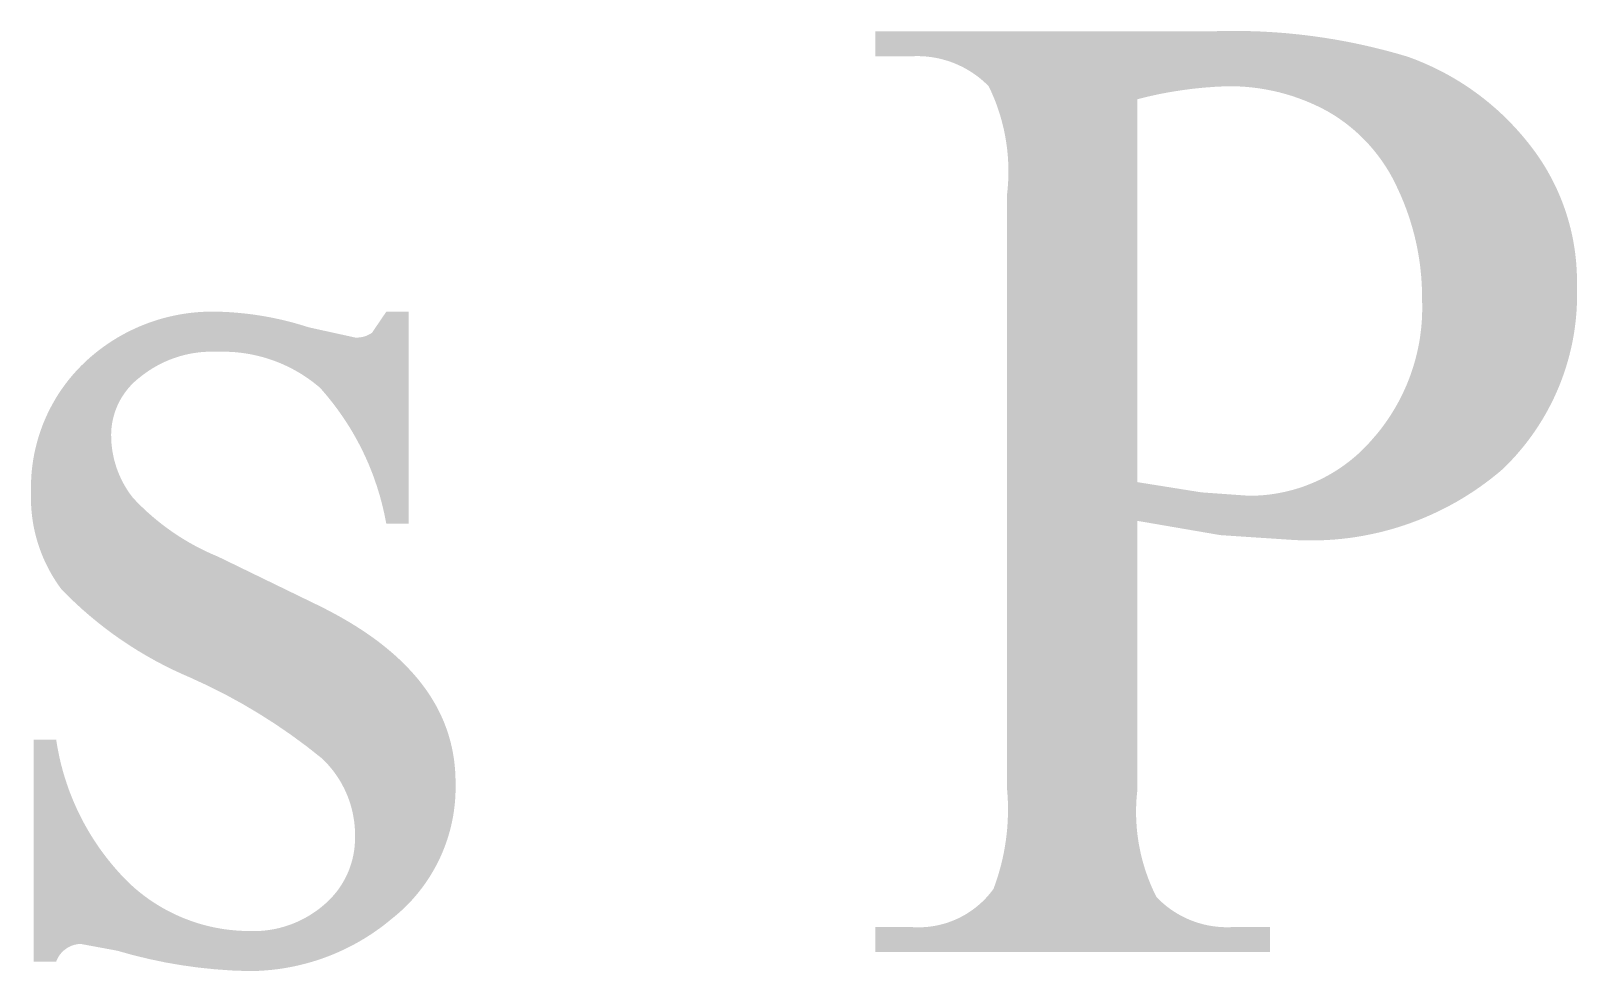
# Model space of a CAD drawing. Header units: millimetres. Extents: x 1235 to 1439, y 1033 to 1126.
# Drawn here: x 1412.43 to 1418.07, y 1052.98 to 1056.41 of the extents above; entities that cross this region are included whole.
import ezdxf

# ---------------------------------------------------------------- set-up
doc = ezdxf.new("R2010")
doc.units = ezdxf.units.MM
doc.layers.add('默认', color=18, linetype='Continuous', true_color=0x000000)

msp = doc.modelspace()

# ---------------------------------------------------------------- hatches: boundary and pattern name
at = {"layer": '默认'}
h = msp.add_hatch(color=256, dxfattribs=at)
h.paths.add_polyline_path([(1416.74, 1056.4134), (1416.7849, 1056.4145), (1416.8298, 1056.4147), (1416.8748, 1056.4139), (1416.9198, 1056.4123), (1416.9648, 1056.4097), (1417.0097, 1056.4062), (1417.0546, 1056.4017), (1417.0994, 1056.3963), (1417.1441, 1056.39), (1417.1887, 1056.3828), (1417.233, 1056.3746), (1417.2772, 1056.3656), (1417.3211, 1056.3556), (1417.3648, 1056.3448), (1417.4081, 1056.3331), (1417.4512, 1056.3205), (1417.4828, 1056.3086), (1417.5141, 1056.2956), (1417.5451, 1056.2815), (1417.5756, 1056.2662), (1417.5907, 1056.2582), (1417.6057, 1056.2499), (1417.6205, 1056.2413), (1417.6352, 1056.2325), (1417.6498, 1056.2234), (1417.6642, 1056.214), (1417.6784, 1056.2044), (1417.6925, 1056.1945), (1417.7064, 1056.1844), (1417.7201, 1056.1741), (1417.7336, 1056.1635), (1417.7469, 1056.1527), (1417.76, 1056.1416), (1417.773, 1056.1304), (1417.7857, 1056.1189), (1417.7982, 1056.1072), (1417.8225, 1056.0832), (1417.8459, 1056.0585), (1417.8683, 1056.0331), (1417.8898, 1056.007), (1417.9005, 1055.9934), (1417.9109, 1055.9796), (1417.9211, 1055.9654), (1417.931, 1055.9511), (1417.9407, 1055.9364), (1417.95, 1055.9215), (1417.959, 1055.9064), (1417.9677, 1055.8911), (1417.9761, 1055.8755), (1417.9842, 1055.8597), (1417.9919, 1055.8438), (1417.9993, 1055.8276), (1418.0063, 1055.8113), (1418.0129, 1055.7948), (1418.0192, 1055.7781), (1418.0252, 1055.7614), (1418.0307, 1055.7444), (1418.0359, 1055.7274), (1418.0407, 1055.7103), (1418.0452, 1055.6931), (1418.0492, 1055.6758), (1418.0529, 1055.6584), (1418.0561, 1055.641), (1418.059, 1055.6236), (1418.0615, 1055.6061), (1418.0636, 1055.5886), (1418.0653, 1055.5711), (1418.0666, 1055.5537), (1418.0676, 1055.5362), (1418.0682, 1055.5188), (1418.0684, 1055.5015), (1418.0682, 1055.4842), (1418.0687, 1055.4616), (1418.0687, 1055.4388), (1418.068, 1055.416), (1418.0668, 1055.3931), (1418.065, 1055.3701), (1418.0625, 1055.3471), (1418.0595, 1055.3241), (1418.0558, 1055.3011), (1418.0515, 1055.2781), (1418.0466, 1055.2552), (1418.041, 1055.2324), (1418.0349, 1055.2097), (1418.0281, 1055.1872), (1418.0207, 1055.1648), (1418.0128, 1055.1426), (1418.0042, 1055.1206), (1417.995, 1055.0988), (1417.9853, 1055.0774), (1417.975, 1055.0562), (1417.9641, 1055.0353), (1417.9528, 1055.0147), (1417.9408, 1054.9945), (1417.9284, 1054.9746), (1417.9155, 1054.9552), (1417.9021, 1054.9361), (1417.8883, 1054.9174), (1417.874, 1054.8992), (1417.8593, 1054.8815), (1417.8443, 1054.8642), (1417.8288, 1054.8473), (1417.813, 1054.831), (1417.7968, 1054.8151), (1417.7775, 1054.7988), (1417.7576, 1054.7829), (1417.7373, 1054.7674), (1417.7166, 1054.7523), (1417.6954, 1054.7377), (1417.6738, 1054.7235), (1417.6518, 1054.7098), (1417.6294, 1054.6966), (1417.6066, 1054.684), (1417.5835, 1054.6719), (1417.5601, 1054.6603), (1417.5364, 1054.6493), (1417.5123, 1054.6388), (1417.488, 1054.6289), (1417.4635, 1054.6197), (1417.4387, 1054.611), (1417.4137, 1054.603), (1417.3885, 1054.5955), (1417.3632, 1054.5887), (1417.3377, 1054.5825), (1417.3122, 1054.577), (1417.2865, 1054.572), (1417.2607, 1054.5677), (1417.235, 1054.5641), (1417.2092, 1054.5611), (1417.1834, 1054.5587), (1417.1576, 1054.557), (1417.1319, 1054.5558), (1417.1062, 1054.5553), (1417.0807, 1054.5554), (1417.0552, 1054.5561), (1417.0299, 1054.5574), (1416.7673, 1054.5748), (1416.465, 1054.6268), (1416.465, 1053.6481), (1416.4636, 1053.6356), (1416.4624, 1053.6231), (1416.4614, 1053.6106), (1416.4607, 1053.598), (1416.4602, 1053.5854), (1416.46, 1053.5727), (1416.4599, 1053.56), (1416.4601, 1053.5473), (1416.4606, 1053.5346), (1416.4613, 1053.5219), (1416.4622, 1053.5092), (1416.4633, 1053.4965), (1416.4647, 1053.4838), (1416.4664, 1053.4711), (1416.4682, 1053.4585), (1416.4703, 1053.4459), (1416.4727, 1053.4333), (1416.4752, 1053.4208), (1416.478, 1053.4084), (1416.481, 1053.396), (1416.4843, 1053.3836), (1416.4878, 1053.3714), (1416.4915, 1053.3592), (1416.4954, 1053.3471), (1416.4996, 1053.3351), (1416.5039, 1053.3232), (1416.5085, 1053.3114), (1416.5133, 1053.2997), (1416.5182, 1053.2881), (1416.5234, 1053.2766), (1416.5288, 1053.2653), (1416.5344, 1053.2541), (1416.5411, 1053.2473), (1416.548, 1053.2406), (1416.5551, 1053.2341), (1416.5625, 1053.2277), (1416.57, 1053.2215), (1416.5778, 1053.2155), (1416.5857, 1053.2097), (1416.5939, 1053.2041), (1416.6022, 1053.1987), (1416.6106, 1053.1935), (1416.6193, 1053.1886), (1416.6281, 1053.1839), (1416.637, 1053.1794), (1416.6461, 1053.1752), (1416.6553, 1053.1712), (1416.6646, 1053.1675), (1416.674, 1053.1641), (1416.6835, 1053.1609), (1416.693, 1053.158), (1416.7027, 1053.1553), (1416.7124, 1053.153), (1416.7221, 1053.1509), (1416.7319, 1053.1491), (1416.7417, 1053.1476), (1416.7515, 1053.1463), (1416.7613, 1053.1453), (1416.771, 1053.1446), (1416.7808, 1053.1442), (1416.7905, 1053.144), (1416.8002, 1053.1441), (1416.8098, 1053.1444), (1416.8193, 1053.1451), (1416.9482, 1053.1451), (1416.9482, 1053.0534), (1415.5085, 1053.0534), (1415.5085, 1053.1451), (1415.6349, 1053.1451), (1415.6454, 1053.1443), (1415.656, 1053.1438), (1415.6666, 1053.1437), (1415.6774, 1053.1439), (1415.6881, 1053.1444), (1415.699, 1053.1453), (1415.7098, 1053.1465), (1415.7207, 1053.1482), (1415.7316, 1053.1501), (1415.7424, 1053.1525), (1415.7532, 1053.1552), (1415.7639, 1053.1582), (1415.7745, 1053.1616), (1415.785, 1053.1654), (1415.7954, 1053.1695), (1415.8057, 1053.174), (1415.8158, 1053.1788), (1415.8257, 1053.184), (1415.8355, 1053.1894), (1415.8451, 1053.1952), (1415.8544, 1053.2013), (1415.8635, 1053.2076), (1415.8724, 1053.2142), (1415.881, 1053.2211), (1415.8893, 1053.2283), (1415.8974, 1053.2356), (1415.9052, 1053.2432), (1415.9127, 1053.251), (1415.9199, 1053.259), (1415.9268, 1053.2671), (1415.9334, 1053.2754), (1415.9397, 1053.2838), (1415.9475, 1053.3054), (1415.9548, 1053.3274), (1415.9614, 1053.3495), (1415.9675, 1053.3719), (1415.9729, 1053.3945), (1415.9776, 1053.4172), (1415.9817, 1053.4401), (1415.9852, 1053.4631), (1415.988, 1053.4862), (1415.9902, 1053.5094), (1415.9916, 1053.5326), (1415.9925, 1053.5558), (1415.9926, 1053.579), (1415.9922, 1053.6021), (1415.991, 1053.6251), (1415.9892, 1053.6481), (1415.9892, 1055.8187), (1415.9906, 1055.8311), (1415.9917, 1055.8436), (1415.9927, 1055.8561), (1415.9934, 1055.8687), (1415.9939, 1055.8813), (1415.9941, 1055.8939), (1415.9941, 1055.9066), (1415.994, 1055.9193), (1415.9935, 1055.9319), (1415.9929, 1055.9446), (1415.992, 1055.9573), (1415.9909, 1055.97), (1415.9896, 1055.9826), (1415.988, 1055.9953), (1415.9862, 1056.0079), (1415.9842, 1056.0205), (1415.9819, 1056.033), (1415.9795, 1056.0455), (1415.9768, 1056.058), (1415.9738, 1056.0704), (1415.9707, 1056.0827), (1415.9673, 1056.095), (1415.9638, 1056.1072), (1415.96, 1056.1193), (1415.956, 1056.1313), (1415.9518, 1056.1433), (1415.9474, 1056.1551), (1415.9427, 1056.1668), (1415.9379, 1056.1785), (1415.9329, 1056.19), (1415.9277, 1056.2014), (1415.9223, 1056.2127), (1415.9155, 1056.2195), (1415.9085, 1056.2261), (1415.9012, 1056.2327), (1415.8938, 1056.239), (1415.8861, 1056.2452), (1415.8783, 1056.2511), (1415.8703, 1056.2569), (1415.862, 1056.2625), (1415.8536, 1056.2679), (1415.8451, 1056.273), (1415.8363, 1056.278), (1415.8275, 1056.2827), (1415.8185, 1056.2871), (1415.8093, 1056.2913), (1415.8001, 1056.2953), (1415.7907, 1056.299), (1415.7812, 1056.3025), (1415.7717, 1056.3056), (1415.762, 1056.3085), (1415.7523, 1056.3112), (1415.7426, 1056.3136), (1415.7328, 1056.3156), (1415.7229, 1056.3175), (1415.7131, 1056.319), (1415.7032, 1056.3203), (1415.6934, 1056.3213), (1415.6835, 1056.322), (1415.6737, 1056.3225), (1415.6639, 1056.3227), (1415.6542, 1056.3226), (1415.6445, 1056.3223), (1415.6349, 1056.3217), (1415.5085, 1056.3217), (1415.5085, 1056.4134)], flags=0)
h.paths.add_polyline_path([(1416.465, 1054.7681), (1416.6979, 1054.7309), (1416.8714, 1054.7185), (1416.8866, 1054.7186), (1416.902, 1054.7192), (1416.9174, 1054.7201), (1416.9328, 1054.7214), (1416.9483, 1054.7232), (1416.9638, 1054.7254), (1416.9792, 1054.728), (1416.9947, 1054.731), (1417.0101, 1054.7344), (1417.0254, 1054.7383), (1417.0407, 1054.7425), (1417.0559, 1054.7472), (1417.071, 1054.7523), (1417.0859, 1054.7579), (1417.1007, 1054.7638), (1417.1153, 1054.7701), (1417.1298, 1054.7768), (1417.1441, 1054.7839), (1417.1581, 1054.7914), (1417.172, 1054.7993), (1417.1856, 1054.8075), (1417.1989, 1054.8161), (1417.212, 1054.8249), (1417.2248, 1054.8342), (1417.2373, 1054.8437), (1417.2495, 1054.8535), (1417.2615, 1054.8636), (1417.2731, 1054.874), (1417.2843, 1054.8847), (1417.2953, 1054.8955), (1417.3059, 1054.9067), (1417.3161, 1054.918), (1417.3387, 1054.9441), (1417.3496, 1054.9576), (1417.3601, 1054.9715), (1417.3704, 1054.9856), (1417.3804, 1055), (1417.39, 1055.0148), (1417.3993, 1055.0297), (1417.4083, 1055.045), (1417.4169, 1055.0605), (1417.4251, 1055.0762), (1417.433, 1055.0922), (1417.4405, 1055.1083), (1417.4476, 1055.1247), (1417.4543, 1055.1412), (1417.4605, 1055.1579), (1417.4664, 1055.1747), (1417.4718, 1055.1917), (1417.4769, 1055.2088), (1417.4815, 1055.226), (1417.4856, 1055.2433), (1417.4894, 1055.2606), (1417.4927, 1055.278), (1417.4956, 1055.2955), (1417.498, 1055.313), (1417.5, 1055.3304), (1417.5016, 1055.3479), (1417.5028, 1055.3654), (1417.5035, 1055.3828), (1417.5038, 1055.4001), (1417.5037, 1055.4174), (1417.5032, 1055.4346), (1417.5031, 1055.4606), (1417.5022, 1055.4866), (1417.5006, 1055.5127), (1417.4982, 1055.5387), (1417.4952, 1055.5647), (1417.4913, 1055.5907), (1417.4868, 1055.6165), (1417.4815, 1055.6422), (1417.4755, 1055.6678), (1417.4688, 1055.6932), (1417.4613, 1055.7183), (1417.4532, 1055.7432), (1417.4444, 1055.7678), (1417.4349, 1055.7921), (1417.4248, 1055.8161), (1417.414, 1055.8397), (1417.4091, 1055.8505), (1417.4039, 1055.8611), (1417.3985, 1055.8717), (1417.3929, 1055.8822), (1417.3871, 1055.8926), (1417.3811, 1055.9029), (1417.3748, 1055.9131), (1417.3684, 1055.9232), (1417.3617, 1055.9332), (1417.3548, 1055.9431), (1417.3478, 1055.9529), (1417.3405, 1055.9625), (1417.3331, 1055.972), (1417.3254, 1055.9813), (1417.3176, 1055.9905), (1417.3096, 1055.9996), (1417.3014, 1056.0085), (1417.2931, 1056.0172), (1417.2846, 1056.0257), (1417.2759, 1056.0341), (1417.267, 1056.0423), (1417.2581, 1056.0503), (1417.2489, 1056.0582), (1417.2397, 1056.0658), (1417.2303, 1056.0733), (1417.2207, 1056.0805), (1417.2111, 1056.0876), (1417.2013, 1056.0944), (1417.1915, 1056.1011), (1417.1815, 1056.1075), (1417.1714, 1056.1137), (1417.1613, 1056.1197), (1417.1401, 1056.1311), (1417.1185, 1056.1417), (1417.0965, 1056.1517), (1417.0741, 1056.161), (1417.0514, 1056.1695), (1417.0284, 1056.1774), (1417.0051, 1056.1844), (1416.9816, 1056.1907), (1416.9578, 1056.1962), (1416.9339, 1056.201), (1416.91, 1056.2049), (1416.8859, 1056.208), (1416.8618, 1056.2104), (1416.8377, 1056.2119), (1416.8136, 1056.2127), (1416.7896, 1056.2127), (1416.7486, 1056.2108), (1416.7076, 1056.2077), (1416.6667, 1056.2036), (1416.626, 1056.1982), (1416.5854, 1056.1918), (1416.545, 1056.1842), (1416.5048, 1056.1754), (1416.465, 1056.1656)], flags=0)
msp.add_hatch(color=256, dxfattribs=at).paths.add_polyline_path([(1413.8062, 1055.39), (1413.8062, 1054.6169), (1413.7245, 1054.6169), (1413.7178, 1054.6508), (1413.71, 1054.6846), (1413.701, 1054.7182), (1413.6908, 1054.7516), (1413.6794, 1054.7847), (1413.6733, 1054.8011), (1413.6669, 1054.8174), (1413.6602, 1054.8337), (1413.6532, 1054.8498), (1413.6459, 1054.8657), (1413.6383, 1054.8816), (1413.6305, 1054.8973), (1413.6224, 1054.9129), (1413.614, 1054.9283), (1413.6054, 1054.9436), (1413.5965, 1054.9587), (1413.5873, 1054.9737), (1413.5683, 1055.003), (1413.5482, 1055.0316), (1413.5273, 1055.0594), (1413.5055, 1055.0864), (1413.4829, 1055.1125), (1413.4733, 1055.1205), (1413.4636, 1055.1283), (1413.4536, 1055.136), (1413.4434, 1055.1434), (1413.4331, 1055.1506), (1413.4225, 1055.1576), (1413.4117, 1055.1644), (1413.4008, 1055.1709), (1413.3896, 1055.1772), (1413.3784, 1055.1832), (1413.3669, 1055.189), (1413.3553, 1055.1945), (1413.3436, 1055.1997), (1413.3317, 1055.2047), (1413.3197, 1055.2093), (1413.3076, 1055.2137), (1413.2954, 1055.2178), (1413.2831, 1055.2217), (1413.2707, 1055.2252), (1413.2583, 1055.2284), (1413.2458, 1055.2313), (1413.2333, 1055.234), (1413.2207, 1055.2363), (1413.2081, 1055.2383), (1413.1954, 1055.24), (1413.1828, 1055.2415), (1413.1702, 1055.2426), (1413.1576, 1055.2434), (1413.145, 1055.244), (1413.1324, 1055.2442), (1413.1199, 1055.2441), (1413.1075, 1055.2438), (1413.0982, 1055.2441), (1413.089, 1055.2443), (1413.0797, 1055.2442), (1413.0704, 1055.2439), (1413.061, 1055.2434), (1413.0517, 1055.2427), (1413.0423, 1055.2418), (1413.033, 1055.2406), (1413.0236, 1055.2393), (1413.0143, 1055.2377), (1413.005, 1055.2359), (1412.9957, 1055.2339), (1412.9864, 1055.2317), (1412.9773, 1055.2292), (1412.9681, 1055.2266), (1412.959, 1055.2237), (1412.95, 1055.2206), (1412.9411, 1055.2174), (1412.9322, 1055.2139), (1412.9235, 1055.2102), (1412.9148, 1055.2064), (1412.9062, 1055.2023), (1412.8978, 1055.1981), (1412.8894, 1055.1936), (1412.8812, 1055.189), (1412.8731, 1055.1842), (1412.8652, 1055.1793), (1412.8573, 1055.1741), (1412.8496, 1055.1689), (1412.8421, 1055.1634), (1412.8347, 1055.1579), (1412.8218, 1055.1478), (1412.8161, 1055.1432), (1412.8106, 1055.1385), (1412.8052, 1055.1335), (1412.7999, 1055.1285), (1412.7947, 1055.1232), (1412.7897, 1055.1178), (1412.7848, 1055.1122), (1412.78, 1055.1065), (1412.7754, 1055.1006), (1412.7709, 1055.0946), (1412.7666, 1055.0885), (1412.7625, 1055.0822), (1412.7585, 1055.0758), (1412.7547, 1055.0692), (1412.7512, 1055.0626), (1412.7477, 1055.0559), (1412.7445, 1055.0491), (1412.7415, 1055.0422), (1412.7387, 1055.0352), (1412.7361, 1055.0282), (1412.7337, 1055.0211), (1412.7315, 1055.0139), (1412.7295, 1055.0068), (1412.7277, 1054.9995), (1412.7261, 1054.9923), (1412.7247, 1054.9851), (1412.7236, 1054.9778), (1412.7226, 1054.9706), (1412.7218, 1054.9633), (1412.7213, 1054.9561), (1412.7209, 1054.949), (1412.7208, 1054.9411), (1412.7209, 1054.9332), (1412.7211, 1054.9253), (1412.7215, 1054.9174), (1412.722, 1054.9095), (1412.7228, 1054.9015), (1412.7237, 1054.8936), (1412.7248, 1054.8857), (1412.726, 1054.8777), (1412.7275, 1054.8698), (1412.7291, 1054.862), (1412.7309, 1054.8541), (1412.7328, 1054.8463), (1412.735, 1054.8385), (1412.7373, 1054.8308), (1412.7397, 1054.8231), (1412.7424, 1054.8154), (1412.7452, 1054.8079), (1412.7481, 1054.8004), (1412.7513, 1054.7929), (1412.7546, 1054.7856), (1412.758, 1054.7783), (1412.7616, 1054.7711), (1412.7653, 1054.764), (1412.7692, 1054.757), (1412.7733, 1054.7501), (1412.7774, 1054.7433), (1412.7817, 1054.7366), (1412.7862, 1054.7301), (1412.7907, 1054.7236), (1412.7954, 1054.7173), (1412.8002, 1054.7111), (1412.8166, 1054.6939), (1412.8335, 1054.6772), (1412.8509, 1054.6608), (1412.8688, 1054.645), (1412.8871, 1054.6295), (1412.9059, 1054.6146), (1412.925, 1054.6002), (1412.9446, 1054.5863), (1412.9645, 1054.5729), (1412.9848, 1054.5601), (1413.0054, 1054.5479), (1413.0263, 1054.5362), (1413.0475, 1054.5251), (1413.0689, 1054.5146), (1413.0906, 1054.5048), (1413.1124, 1054.4955), (1413.4742, 1054.3196), (1413.5051, 1054.3041), (1413.5351, 1054.2883), (1413.5641, 1054.2722), (1413.5921, 1054.2558), (1413.6191, 1054.2391), (1413.6451, 1054.2221), (1413.6702, 1054.2048), (1413.6943, 1054.1872), (1413.7173, 1054.1692), (1413.7394, 1054.151), (1413.7606, 1054.1325), (1413.7807, 1054.1136), (1413.7999, 1054.0945), (1413.818, 1054.075), (1413.8268, 1054.0652), (1413.8352, 1054.0553), (1413.8435, 1054.0453), (1413.8514, 1054.0352), (1413.8592, 1054.0251), (1413.8667, 1054.0149), (1413.8739, 1054.0046), (1413.8809, 1053.9942), (1413.8877, 1053.9838), (1413.8942, 1053.9732), (1413.9004, 1053.9626), (1413.9065, 1053.952), (1413.9122, 1053.9412), (1413.9178, 1053.9304), (1413.923, 1053.9195), (1413.9281, 1053.9085), (1413.9329, 1053.8974), (1413.9374, 1053.8863), (1413.9417, 1053.8751), (1413.9458, 1053.8638), (1413.9496, 1053.8524), (1413.9531, 1053.841), (1413.9564, 1053.8295), (1413.9595, 1053.8179), (1413.9623, 1053.8062), (1413.9649, 1053.7945), (1413.9673, 1053.7827), (1413.9693, 1053.7708), (1413.9712, 1053.7588), (1413.9728, 1053.7467), (1413.9741, 1053.7346), (1413.9752, 1053.7224), (1413.9761, 1053.7101), (1413.9767, 1053.6978), (1413.9771, 1053.6854), (1413.9775, 1053.6556), (1413.9772, 1053.6382), (1413.9765, 1053.6207), (1413.9753, 1053.6031), (1413.9735, 1053.5855), (1413.9713, 1053.5679), (1413.9685, 1053.5502), (1413.9651, 1053.5326), (1413.9613, 1053.5151), (1413.9569, 1053.4975), (1413.952, 1053.4801), (1413.9466, 1053.4628), (1413.9406, 1053.4457), (1413.9341, 1053.4287), (1413.9271, 1053.4119), (1413.9197, 1053.3953), (1413.9117, 1053.3789), (1413.9032, 1053.3628), (1413.8943, 1053.3469), (1413.8849, 1053.3314), (1413.8751, 1053.3161), (1413.8648, 1053.3012), (1413.8542, 1053.2867), (1413.8431, 1053.2725), (1413.8317, 1053.2587), (1413.82, 1053.2452), (1413.8079, 1053.2322), (1413.7954, 1053.2196), (1413.7827, 1053.2074), (1413.7697, 1053.1957), (1413.7565, 1053.1844), (1413.743, 1053.1736), (1413.7295, 1053.1625), (1413.7158, 1053.1517), (1413.7017, 1053.1411), (1413.6874, 1053.1309), (1413.6728, 1053.1209), (1413.658, 1053.1112), (1413.6429, 1053.1018), (1413.6276, 1053.0928), (1413.612, 1053.084), (1413.5962, 1053.0756), (1413.5803, 1053.0675), (1413.5641, 1053.0598), (1413.5478, 1053.0524), (1413.5313, 1053.0454), (1413.5146, 1053.0387), (1413.4978, 1053.0324), (1413.4808, 1053.0265), (1413.4637, 1053.0209), (1413.4466, 1053.0158), (1413.4293, 1053.011), (1413.4119, 1053.0066), (1413.3945, 1053.0026), (1413.377, 1052.999), (1413.3594, 1052.9958), (1413.3418, 1052.9929), (1413.3242, 1052.9905), (1413.3066, 1052.9885), (1413.289, 1052.9868), (1413.2715, 1052.9855), (1413.2539, 1052.9846), (1413.2364, 1052.9841), (1413.219, 1052.984), (1413.1588, 1052.9863), (1413.0986, 1052.9906), (1413.0385, 1052.9969), (1412.9786, 1053.0052), (1412.919, 1053.0155), (1412.8599, 1053.0279), (1412.8012, 1053.0421), (1412.7432, 1053.0583), (1412.6094, 1053.0831), (1412.6077, 1053.083), (1412.606, 1053.0829), (1412.6042, 1053.0828), (1412.6025, 1053.0826), (1412.6007, 1053.0824), (1412.599, 1053.0822), (1412.5972, 1053.0819), (1412.5955, 1053.0816), (1412.5937, 1053.0813), (1412.592, 1053.081), (1412.5902, 1053.0806), (1412.5884, 1053.0801), (1412.5867, 1053.0797), (1412.5849, 1053.0792), (1412.5832, 1053.0786), (1412.5814, 1053.0781), (1412.5797, 1053.0775), (1412.578, 1053.0768), (1412.5762, 1053.0762), (1412.5745, 1053.0755), (1412.5728, 1053.0747), (1412.5711, 1053.074), (1412.5694, 1053.0732), (1412.5678, 1053.0723), (1412.5661, 1053.0715), (1412.5645, 1053.0706), (1412.5628, 1053.0696), (1412.5612, 1053.0687), (1412.5596, 1053.0677), (1412.5581, 1053.0666), (1412.5565, 1053.0656), (1412.555, 1053.0645), (1412.5535, 1053.0634), (1412.552, 1053.0622), (1412.5505, 1053.0611), (1412.5491, 1053.0599), (1412.5476, 1053.0587), (1412.5462, 1053.0574), (1412.5449, 1053.0561), (1412.5435, 1053.0548), (1412.5422, 1053.0535), (1412.5409, 1053.0522), (1412.5397, 1053.0508), (1412.5384, 1053.0494), (1412.5372, 1053.048), (1412.536, 1053.0466), (1412.5349, 1053.0451), (1412.5338, 1053.0437), (1412.5327, 1053.0422), (1412.5316, 1053.0407), (1412.5306, 1053.0392), (1412.5296, 1053.0377), (1412.5287, 1053.0361), (1412.5277, 1053.0346), (1412.5268, 1053.033), (1412.526, 1053.0315), (1412.5251, 1053.0299), (1412.5243, 1053.0283), (1412.5236, 1053.0267), (1412.5228, 1053.0251), (1412.5221, 1053.0235), (1412.5215, 1053.0219), (1412.5208, 1053.0203), (1412.5202, 1053.0187), (1412.4384, 1053.0187), (1412.4384, 1053.829), (1412.5202, 1053.829), (1412.5231, 1053.8108), (1412.5263, 1053.7927), (1412.5299, 1053.7746), (1412.5338, 1053.7565), (1412.5382, 1053.7385), (1412.5429, 1053.7205), (1412.5479, 1053.7026), (1412.5534, 1053.6847), (1412.5592, 1053.667), (1412.5654, 1053.6493), (1412.572, 1053.6317), (1412.5789, 1053.6143), (1412.5862, 1053.597), (1412.5938, 1053.5798), (1412.6018, 1053.5628), (1412.6101, 1053.5459), (1412.6188, 1053.5292), (1412.6278, 1053.5127), (1412.6372, 1053.4964), (1412.6468, 1053.4803), (1412.6568, 1053.4644), (1412.6671, 1053.4488), (1412.6777, 1053.4333), (1412.6886, 1053.4181), (1412.6998, 1053.4032), (1412.7112, 1053.3885), (1412.723, 1053.3741), (1412.735, 1053.3599), (1412.7472, 1053.346), (1412.7597, 1053.3324), (1412.7724, 1053.3191), (1412.7853, 1053.3061), (1412.7962, 1053.2961), (1412.8073, 1053.2862), (1412.8187, 1053.2766), (1412.8304, 1053.2672), (1412.8423, 1053.258), (1412.8544, 1053.2491), (1412.8668, 1053.2405), (1412.8795, 1053.2321), (1412.8923, 1053.2241), (1412.9054, 1053.2163), (1412.9187, 1053.2088), (1412.9322, 1053.2016), (1412.9458, 1053.1948), (1412.9597, 1053.1883), (1412.9737, 1053.182), (1412.9878, 1053.1762), (1413.0021, 1053.1707), (1413.0165, 1053.1655), (1413.031, 1053.1606), (1413.0456, 1053.1561), (1413.0603, 1053.152), (1413.075, 1053.1482), (1413.0899, 1053.1448), (1413.1047, 1053.1418), (1413.1197, 1053.1391), (1413.1346, 1053.1367), (1413.1495, 1053.1348), (1413.1645, 1053.1332), (1413.1794, 1053.1319), (1413.1943, 1053.131), (1413.2091, 1053.1304), (1413.2239, 1053.1302), (1413.2332, 1053.1299), (1413.2425, 1053.1299), (1413.2519, 1053.13), (1413.2613, 1053.1304), (1413.2707, 1053.131), (1413.2801, 1053.1319), (1413.2895, 1053.133), (1413.2989, 1053.1343), (1413.3083, 1053.1358), (1413.3177, 1053.1376), (1413.3271, 1053.1396), (1413.3364, 1053.1418), (1413.3457, 1053.1443), (1413.3549, 1053.147), (1413.364, 1053.1499), (1413.3731, 1053.1531), (1413.3821, 1053.1564), (1413.391, 1053.16), (1413.3999, 1053.1638), (1413.4086, 1053.1678), (1413.4172, 1053.1721), (1413.4257, 1053.1765), (1413.434, 1053.1811), (1413.4423, 1053.1859), (1413.4504, 1053.1909), (1413.4583, 1053.1961), (1413.4661, 1053.2014), (1413.4738, 1053.2069), (1413.4812, 1053.2126), (1413.4886, 1053.2184), (1413.4957, 1053.2244), (1413.5027, 1053.2305), (1413.5088, 1053.2361), (1413.5149, 1053.2419), (1413.5208, 1053.2478), (1413.5265, 1053.2539), (1413.5322, 1053.2602), (1413.5377, 1053.2667), (1413.543, 1053.2733), (1413.5482, 1053.2801), (1413.5532, 1053.2871), (1413.558, 1053.2942), (1413.5626, 1053.3015), (1413.5671, 1053.3088), (1413.5713, 1053.3164), (1413.5754, 1053.324), (1413.5792, 1053.3318), (1413.5829, 1053.3396), (1413.5863, 1053.3476), (1413.5895, 1053.3556), (1413.5925, 1053.3637), (1413.5952, 1053.3719), (1413.5977, 1053.3802), (1413.6, 1053.3885), (1413.6021, 1053.3968), (1413.604, 1053.4052), (1413.6056, 1053.4136), (1413.6069, 1053.422), (1413.6081, 1053.4304), (1413.609, 1053.4388), (1413.6097, 1053.4472), (1413.6102, 1053.4555), (1413.6104, 1053.4638), (1413.6106, 1053.4819), (1413.6104, 1053.4917), (1413.61, 1053.5016), (1413.6093, 1053.5114), (1413.6084, 1053.5213), (1413.6072, 1053.5312), (1413.6057, 1053.5411), (1413.604, 1053.551), (1413.602, 1053.5609), (1413.5998, 1053.5708), (1413.5973, 1053.5806), (1413.5945, 1053.5903), (1413.5914, 1053.6), (1413.5882, 1053.6096), (1413.5846, 1053.6191), (1413.5808, 1053.6286), (1413.5768, 1053.6379), (1413.5725, 1053.6471), (1413.5679, 1053.6562), (1413.5632, 1053.6652), (1413.5582, 1053.674), (1413.553, 1053.6827), (1413.5475, 1053.6912), (1413.5419, 1053.6995), (1413.5361, 1053.7077), (1413.53, 1053.7157), (1413.5238, 1053.7235), (1413.5174, 1053.7311), (1413.5109, 1053.7385), (1413.5042, 1053.7458), (1413.4973, 1053.7528), (1413.4903, 1053.7596), (1413.4351, 1053.8033), (1413.3783, 1053.8451), (1413.3201, 1053.8851), (1413.2605, 1053.9231), (1413.1997, 1053.9592), (1413.1377, 1053.9931), (1413.0747, 1054.0248), (1413.0108, 1054.0544), (1412.9781, 1054.0687), (1412.9457, 1054.0838), (1412.9136, 1054.0997), (1412.8818, 1054.1165), (1412.8505, 1054.1341), (1412.8195, 1054.1525), (1412.7891, 1054.1717), (1412.7591, 1054.1916), (1412.7296, 1054.2123), (1412.7007, 1054.2338), (1412.6724, 1054.2559), (1412.6446, 1054.2788), (1412.6175, 1054.3023), (1412.591, 1054.3265), (1412.5652, 1054.3512), (1412.54, 1054.3766), (1412.5331, 1054.386), (1412.5263, 1054.3956), (1412.5198, 1054.4054), (1412.5134, 1054.4153), (1412.5072, 1054.4254), (1412.5012, 1054.4357), (1412.4954, 1054.4461), (1412.4899, 1054.4566), (1412.4845, 1054.4673), (1412.4794, 1054.4781), (1412.4745, 1054.4891), (1412.4698, 1054.5001), (1412.4654, 1054.5113), (1412.4612, 1054.5226), (1412.4572, 1054.5339), (1412.4535, 1054.5454), (1412.4501, 1054.5569), (1412.4468, 1054.5685), (1412.4439, 1054.5801), (1412.4412, 1054.5918), (1412.4387, 1054.6036), (1412.4365, 1054.6153), (1412.4346, 1054.6272), (1412.4329, 1054.639), (1412.4315, 1054.6508), (1412.4303, 1054.6627), (1412.4294, 1054.6745), (1412.4287, 1054.6863), (1412.4283, 1054.6982), (1412.4281, 1054.7099), (1412.4282, 1054.7217), (1412.4285, 1054.7334), (1412.4283, 1054.7492), (1412.4285, 1054.7652), (1412.4292, 1054.7812), (1412.4302, 1054.7972), (1412.4316, 1054.8133), (1412.4335, 1054.8294), (1412.4358, 1054.8455), (1412.4385, 1054.8616), (1412.4416, 1054.8776), (1412.4452, 1054.8936), (1412.4492, 1054.9096), (1412.4536, 1054.9254), (1412.4584, 1054.9412), (1412.4637, 1054.9568), (1412.4693, 1054.9723), (1412.4754, 1054.9877), (1412.4819, 1055.0029), (1412.4887, 1055.0179), (1412.496, 1055.0327), (1412.5036, 1055.0473), (1412.5116, 1055.0617), (1412.5199, 1055.0759), (1412.5286, 1055.0898), (1412.5377, 1055.1034), (1412.547, 1055.1167), (1412.5567, 1055.1298), (1412.5667, 1055.1426), (1412.5769, 1055.1551), (1412.5875, 1055.1672), (1412.5983, 1055.179), (1412.6093, 1055.1905), (1412.6206, 1055.2017), (1412.6327, 1055.2131), (1412.6452, 1055.2242), (1412.658, 1055.235), (1412.6712, 1055.2456), (1412.6846, 1055.2559), (1412.6984, 1055.2659), (1412.7124, 1055.2755), (1412.7267, 1055.2849), (1412.7413, 1055.2939), (1412.7561, 1055.3025), (1412.7712, 1055.3108), (1412.7865, 1055.3187), (1412.8021, 1055.3262), (1412.8178, 1055.3334), (1412.8337, 1055.3401), (1412.8498, 1055.3464), (1412.866, 1055.3523), (1412.8824, 1055.3579), (1412.8989, 1055.3629), (1412.9156, 1055.3676), (1412.9323, 1055.3718), (1412.949, 1055.3756), (1412.9659, 1055.379), (1412.9828, 1055.3819), (1412.9997, 1055.3844), (1413.0166, 1055.3865), (1413.0335, 1055.3881), (1413.0504, 1055.3893), (1413.0672, 1055.3901), (1413.084, 1055.3905), (1413.1007, 1055.3905), (1413.1174, 1055.39), (1413.138, 1055.3892), (1413.1586, 1055.388), (1413.1792, 1055.3864), (1413.1997, 1055.3844), (1413.2203, 1055.3821), (1413.2408, 1055.3795), (1413.2613, 1055.3764), (1413.2817, 1055.373), (1413.3021, 1055.3693), (1413.3223, 1055.3651), (1413.3425, 1055.3607), (1413.3626, 1055.3558), (1413.3827, 1055.3507), (1413.4026, 1055.3451), (1413.4223, 1055.3392), (1413.442, 1055.333), (1413.6105, 1055.2959), (1413.6125, 1055.2958), (1413.6145, 1055.2957), (1413.6165, 1055.2957), (1413.6186, 1055.2957), (1413.6206, 1055.2958), (1413.6226, 1055.2959), (1413.6247, 1055.296), (1413.6267, 1055.2962), (1413.6288, 1055.2965), (1413.6308, 1055.2968), (1413.6328, 1055.2971), (1413.6349, 1055.2974), (1413.6369, 1055.2979), (1413.6389, 1055.2983), (1413.6409, 1055.2988), (1413.6429, 1055.2993), (1413.6449, 1055.2999), (1413.6469, 1055.3005), (1413.6488, 1055.3012), (1413.6508, 1055.3019), (1413.6527, 1055.3026), (1413.6546, 1055.3034), (1413.6565, 1055.3042), (1413.6583, 1055.3051), (1413.6602, 1055.306), (1413.662, 1055.3069), (1413.6638, 1055.3079), (1413.6656, 1055.3089), (1413.6673, 1055.3099), (1413.6691, 1055.311), (1413.6708, 1055.3121), (1413.6724, 1055.3132), (1413.7245, 1055.39)], flags=0)

doc.saveas('drawing.dxf')
